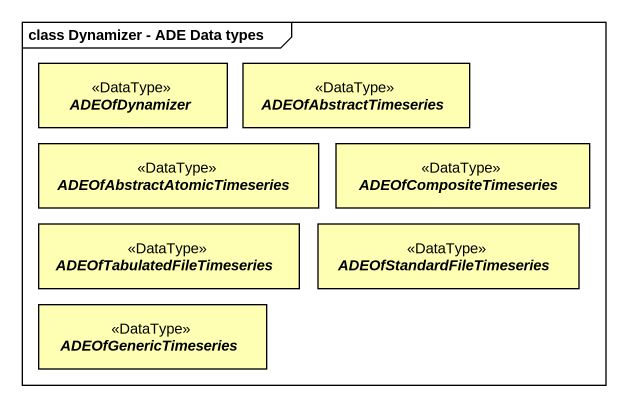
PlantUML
@startuml
mainframe class Dynamizer - ADE Data types
hide circle
hide empty members
abstract class ADEOfDynamizer <<DataType>> #FFFFB3
abstract class ADEOfAbstractTimeseries <<DataType>> #FFFFB3
abstract class "ADEOfAbstractAtomicTimeseries" as ADEOfAbstractAtomicTimeserie <<DataType>> #FFFFB3
abstract class ADEOfCompositeTimeseries <<DataType>> #FFFFB3
abstract class ADEOfTabulatedFileTimeseries <<DataType>> #FFFFB3
abstract class ADEOfStandardFileTimeseries <<DataType>> #FFFFB3
abstract class ADEOfGenericTimeseries <<DataType>> #FFFFB3
@enduml
